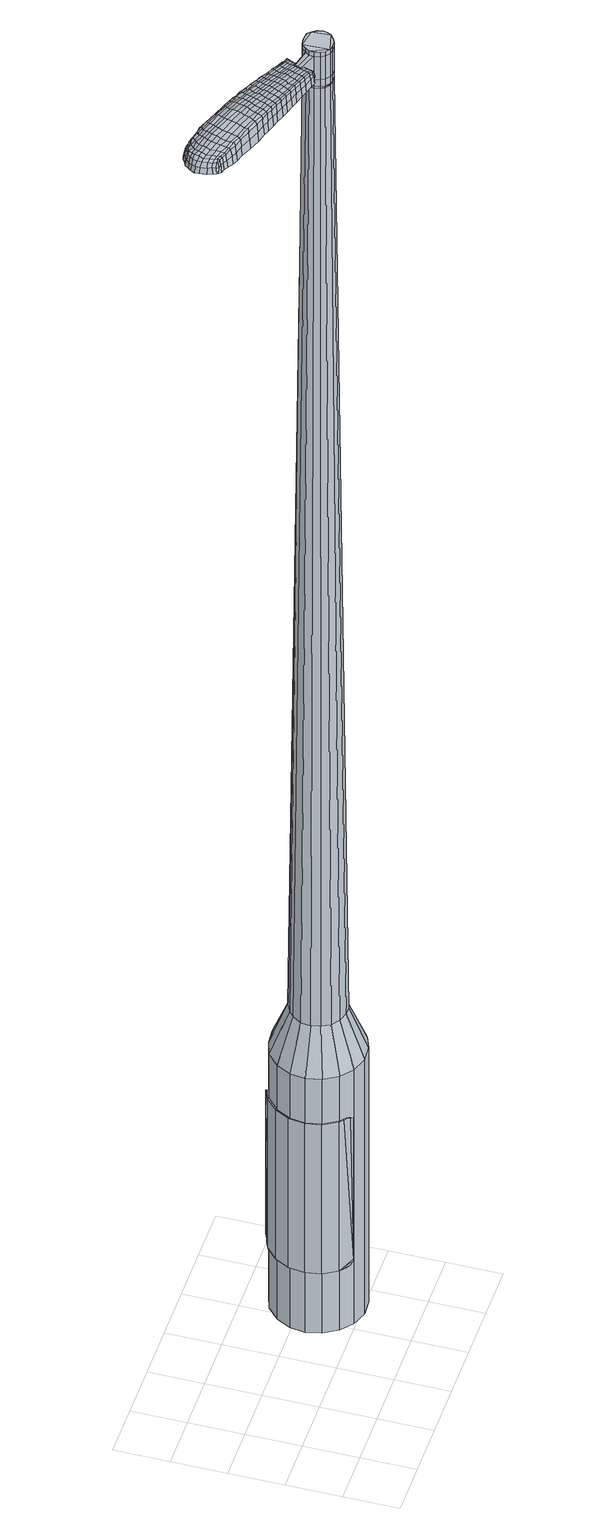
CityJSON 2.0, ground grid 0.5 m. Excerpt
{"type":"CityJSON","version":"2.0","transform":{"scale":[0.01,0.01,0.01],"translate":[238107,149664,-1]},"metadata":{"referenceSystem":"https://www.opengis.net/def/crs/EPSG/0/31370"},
"CityObjects":{
"object1":{"type":"GenericCityObject","attributes":{"cluster":989,"mean_distance_to_centroid":0.275,"new_centroid_x":238108.79,"new_centroid_y":149664.9,"mean_distance_to_camera":12.05,"H1":26.19,"H2":23.33,"Z_final":110.38,"cluster2":-1,"proj_x":238109.34,"proj_y":149663.27,"id_line":48022,"bearing_l":71.5,"distance":1.72,"orientation":"left","G_obj":161.5},"geometry":[{"type":"MultiSurface","lod":"2","boundaries":[[[0,1,2,3]],[[1,4,5,2]],[[4,6,7,5]],[[6,8,9,7]],[[8,10,11,9]],[[10,12,13,11]],[[12,14,15,13]],[[14,16,17,15]],[[16,18,19,17]],[[18,20,21,19]],[[20,22,23,21]],[[22,24,25,23]],[[24,26,27,25]],[[26,28,29,27]],[[28,30,31,29]],[[30,32,33,31]],[[32,34,35,33]],[[34,0,3,35]],[[36,37,38,39]],[[38,40,41,42]],[[41,43,42]],[[42,44,45,46]],[[45,47,46]],[[46,48,49,50]],[[49,51,50]],[[42,46,50,38]],[[50,52,39,38]],[[53,36,39]],[[2,5,7,35]],[[7,9,11,15]],[[11,13,15]],[[15,17,19,23]],[[19,21,23]],[[23,25,27,31]],[[27,29,31]],[[15,23,31,7]],[[31,33,35,7]],[[3,2,35]],[[1,0,54,55]],[[0,34,56,54]],[[34,32,57,56]],[[32,30,58,57]],[[30,28,59,58]],[[28,26,60,59]],[[26,24,61,60]],[[24,22,62,61]],[[22,20,63,62]],[[20,18,64,63]],[[18,16,65,64]],[[16,14,66,65]],[[14,12,67,66]],[[12,10,68,67]],[[10,8,69,68]],[[8,6,70,69]],[[6,4,71,70]],[[4,1,55,71]],[[55,54,72,73]],[[54,56,74,72]],[[56,57,75,74]],[[57,58,76,75]],[[58,59,77,76]],[[59,60,78,77]],[[60,61,79,78]],[[61,62,80,79]],[[62,63,81,80]],[[63,64,82,81]],[[64,65,83,82]],[[65,66,84,83]],[[66,67,85,84]],[[67,68,86,85]],[[68,69,87,86]],[[69,70,88,87]],[[70,71,89,88]],[[71,55,73,89]],[[90,91,92,73]],[[74,93,91,90]],[[75,94,93,74]],[[95,96,94,75]],[[97,98,96,95]],[[78,99,98,97]],[[79,100,99,78]],[[80,101,100,79]],[[102,103,101,80]],[[104,105,103,102]],[[106,107,105,104]],[[108,109,107,106]],[[85,110,109,108]],[[111,112,110,85]],[[87,113,112,111]],[[88,114,113,87]],[[115,116,114,88]],[[73,92,116,115]],[[117,118,119,120]],[[121,117,120,122]],[[123,121,122,124]],[[125,123,124,126]],[[127,125,126,128]],[[129,127,128,130]],[[131,129,130,132]],[[133,131,132,134]],[[135,133,134,136]],[[137,135,136,138]],[[139,137,138,140]],[[141,139,140,142]],[[143,141,142,144]],[[145,143,144,146]],[[147,145,146,148]],[[149,147,148,150]],[[72,90,73]],[[72,74,90]],[[76,95,75]],[[76,77,97,95]],[[77,78,97]],[[81,102,80]],[[81,82,104,102]],[[82,83,106,104]],[[83,84,108,106]],[[84,85,108]],[[86,111,85]],[[86,87,111]],[[89,115,88]],[[89,73,115]],[[151,92,91]],[[152,116,92]],[[152,114,116]],[[153,112,113]],[[153,110,112]],[[154,109,110]],[[154,155,107,109]],[[155,156,105,107]],[[156,157,103,105]],[[157,101,103]],[[158,98,99]],[[158,159,96,98]],[[159,94,96]],[[151,91,93]],[[39,52,149,160]],[[92,151,161,150]],[[53,39,160,118]],[[151,93,119,161]],[[36,53,118,117]],[[93,94,120,119]],[[37,36,117,121]],[[94,159,122,120]],[[38,37,121,123]],[[159,158,124,122]],[[40,38,123,125]],[[158,99,126,124]],[[41,40,125,127]],[[99,100,128,126]],[[43,41,127,129]],[[100,101,130,128]],[[42,43,129,131]],[[101,157,132,130]],[[44,42,131,133]],[[157,156,134,132]],[[45,44,133,135]],[[156,155,136,134]],[[47,45,135,137]],[[155,154,138,136]],[[46,47,137,139]],[[154,110,140,138]],[[48,46,139,141]],[[110,153,142,140]],[[49,48,141,143]],[[153,113,144,142]],[[51,49,143,145]],[[113,114,146,144]],[[50,51,145,147]],[[114,152,148,146]],[[52,50,147,149]],[[152,92,150,148]],[[149,150,162,163]],[[150,161,164,162]],[[161,119,165,164]],[[119,118,166,165]],[[118,160,167,166]],[[160,149,163,167]],[[168,169,170,171]],[[172,168,171,173]],[[168,172,174,175]],[[169,168,175,176]],[[177,178,179,180]],[[181,177,180,182]],[[177,181,183,184]],[[178,177,184,185]],[[186,187,188,189]],[[190,186,189,191]],[[186,190,192,193]],[[187,186,193,194]],[[195,196,197,198]],[[199,195,198,200]],[[195,199,201,202]],[[196,195,202,203]],[[204,205,206,207]],[[208,204,207,209]],[[204,208,210,211]],[[205,204,211,212]],[[213,214,215,216]],[[217,213,216,218]],[[213,217,219,220]],[[214,213,220,221]],[[222,223,224,225]],[[214,222,225,215]],[[222,214,221,226]],[[223,222,226,227]],[[228,229,230,231]],[[223,228,231,224]],[[228,223,227,232]],[[229,228,232,233]],[[234,172,173,235]],[[229,234,235,230]],[[234,229,233,236]],[[172,234,236,174]],[[237,238,239,240]],[[241,237,240,242]],[[237,241,243,244]],[[238,237,244,245]],[[246,247,248,249]],[[238,246,249,239]],[[246,238,245,250]],[[247,246,250,251]],[[252,253,254,255]],[[247,252,255,248]],[[252,247,251,256]],[[253,252,256,257]],[[258,259,260,261]],[[253,258,261,254]],[[258,253,257,262]],[[259,258,262,263]],[[264,169,176,265]],[[259,264,265,260]],[[264,259,263,266]],[[169,264,266,170]],[[267,268,269,270]],[[271,267,270,272]],[[267,271,273,274]],[[268,267,274,275]],[[276,277,278,279]],[[268,276,279,269]],[[276,268,275,280]],[[277,276,280,281]],[[282,283,284,285]],[[277,282,285,278]],[[282,277,281,286]],[[283,282,286,287]],[[288,181,182,289]],[[283,288,289,284]],[[288,283,287,290]],[[181,288,290,183]],[[291,292,293,294]],[[295,291,294,296]],[[291,295,297,298]],[[292,291,298,299]],[[300,301,302,303]],[[292,300,303,293]],[[300,292,299,304]],[[301,300,304,305]],[[306,307,308,309]],[[301,306,309,302]],[[306,301,305,310]],[[307,306,310,311]],[[312,313,314,315]],[[307,312,315,308]],[[312,307,311,316]],[[313,312,316,317]],[[318,178,185,319]],[[313,318,319,314]],[[318,313,317,320]],[[178,318,320,179]],[[321,207,206,322]],[[323,321,322,324]],[[321,323,325,326]],[[207,321,326,209]],[[327,323,324,328]],[[329,327,328,330]],[[327,329,331,332]],[[323,327,332,325]],[[333,329,330,334]],[[335,333,334,336]],[[333,335,337,338]],[[329,333,338,331]],[[339,335,336,340]],[[341,339,340,342]],[[339,341,343,344]],[[335,339,344,337]],[[345,341,342,346]],[[196,345,346,197]],[[345,196,203,347]],[[341,345,347,343]],[[348,349,194,193]],[[350,348,193,192]],[[348,350,351,352]],[[349,348,352,353]],[[354,355,353,352]],[[356,354,352,351]],[[354,356,357,358]],[[355,354,358,359]],[[360,361,359,358]],[[362,360,358,357]],[[360,362,363,364]],[[361,360,364,365]],[[366,367,365,364]],[[368,366,364,363]],[[366,368,201,199]],[[367,366,199,200]],[[369,370,371,372]],[[271,369,372,273]],[[369,271,272,373]],[[370,369,373,374]],[[375,190,191,376]],[[370,375,376,371]],[[375,370,374,377]],[[190,375,377,192]],[[378,379,380,381]],[[217,378,381,219]],[[378,217,218,382]],[[379,378,382,383]],[[384,385,386,387]],[[379,384,387,380]],[[384,379,383,388]],[[385,384,388,389]],[[390,187,194,391]],[[385,390,391,386]],[[390,385,389,392]],[[187,390,392,188]],[[393,394,395,396]],[[175,393,396,176]],[[393,175,174,397]],[[394,393,397,398]],[[399,400,401,402]],[[394,399,402,395]],[[399,394,398,403]],[[400,399,403,404]],[[405,198,197,406]],[[400,405,406,401]],[[405,400,404,407]],[[198,405,407,200]],[[408,409,410,411]],[[180,408,411,182]],[[408,180,179,412]],[[409,408,412,413]],[[414,202,201,415]],[[409,414,415,410]],[[414,409,413,416]],[[202,414,416,203]],[[417,418,419,420]],[[295,417,420,297]],[[417,295,296,421]],[[418,417,421,422]],[[423,208,209,424]],[[418,423,424,419]],[[423,418,422,425]],[[208,423,425,210]],[[426,427,428,429]],[[241,426,429,243]],[[426,241,242,430]],[[427,426,430,431]],[[432,433,434,435]],[[427,432,435,428]],[[432,427,431,436]],[[433,432,436,437]],[[438,205,212,439]],[[433,438,439,434]],[[438,433,437,440]],[[205,438,440,206]],[[441,442,431,430]],[[240,441,430,242]],[[441,240,239,443]],[[442,441,443,444]],[[445,446,437,436]],[[442,445,436,431]],[[445,442,444,447]],[[446,445,447,448]],[[449,322,206,440]],[[446,449,440,437]],[[449,446,448,450]],[[322,449,450,324]],[[451,452,453,454]],[[298,451,454,299]],[[451,298,297,420]],[[452,451,420,419]],[[455,326,325,456]],[[452,455,456,453]],[[455,452,419,424]],[[326,455,424,209]],[[457,458,444,443]],[[249,457,443,239]],[[457,249,248,459]],[[458,457,459,460]],[[461,462,448,447]],[[458,461,447,444]],[[461,458,460,463]],[[462,461,463,464]],[[465,328,324,450]],[[462,465,450,448]],[[465,462,464,466]],[[328,465,466,330]],[[467,468,469,470]],[[304,467,470,305]],[[467,304,299,454]],[[468,467,454,453]],[[471,332,331,472]],[[468,471,472,469]],[[471,468,453,456]],[[332,471,456,325]],[[473,474,460,459]],[[255,473,459,248]],[[473,255,254,475]],[[474,473,475,476]],[[477,478,464,463]],[[474,477,463,460]],[[477,474,476,479]],[[478,477,479,480]],[[481,334,330,466]],[[478,481,466,464]],[[481,478,480,482]],[[334,481,482,336]],[[483,484,485,486]],[[310,483,486,311]],[[483,310,305,470]],[[484,483,470,469]],[[487,338,337,488]],[[484,487,488,485]],[[487,484,469,472]],[[338,487,472,331]],[[489,490,476,475]],[[261,489,475,254]],[[489,261,260,491]],[[490,489,491,492]],[[493,494,480,479]],[[490,493,479,476]],[[493,490,492,495]],[[494,493,495,496]],[[497,340,336,482]],[[494,497,482,480]],[[497,494,496,498]],[[340,497,498,342]],[[499,500,501,502]],[[316,499,502,317]],[[499,316,311,486]],[[500,499,486,485]],[[503,344,343,504]],[[500,503,504,501]],[[503,500,485,488]],[[344,503,488,337]],[[505,506,492,491]],[[265,505,491,260]],[[505,265,176,396]],[[506,505,396,395]],[[507,508,496,495]],[[506,507,495,492]],[[507,506,395,402]],[[508,507,402,401]],[[509,346,342,498]],[[508,509,498,496]],[[509,508,401,406]],[[346,509,406,197]],[[510,511,413,412]],[[320,510,412,179]],[[510,320,317,502]],[[511,510,502,501]],[[512,347,203,416]],[[511,512,416,413]],[[512,511,501,504]],[[347,512,504,343]],[[513,514,374,373]],[[270,513,373,272]],[[513,270,269,515]],[[514,513,515,516]],[[517,350,192,377]],[[514,517,377,374]],[[517,514,516,518]],[[350,517,518,351]],[[519,520,521,522]],[[220,519,522,221]],[[519,220,219,381]],[[520,519,381,380]],[[523,524,525,526]],[[520,523,526,521]],[[523,520,380,387]],[[524,523,387,386]],[[527,349,353,528]],[[524,527,528,525]],[[527,524,386,391]],[[349,527,391,194]],[[529,530,516,515]],[[279,529,515,269]],[[529,279,278,531]],[[530,529,531,532]],[[533,356,351,518]],[[530,533,518,516]],[[533,530,532,534]],[[356,533,534,357]],[[535,536,537,538]],[[226,535,538,227]],[[535,226,221,522]],[[536,535,522,521]],[[539,540,541,542]],[[536,539,542,537]],[[539,536,521,526]],[[540,539,526,525]],[[543,355,359,544]],[[540,543,544,541]],[[543,540,525,528]],[[355,543,528,353]],[[545,546,532,531]],[[285,545,531,278]],[[545,285,284,547]],[[546,545,547,548]],[[549,362,357,534]],[[546,549,534,532]],[[549,546,548,550]],[[362,549,550,363]],[[551,552,553,554]],[[232,551,554,233]],[[551,232,227,538]],[[552,551,538,537]],[[555,556,557,558]],[[552,555,558,553]],[[555,552,537,542]],[[556,555,542,541]],[[559,361,365,560]],[[556,559,560,557]],[[559,556,541,544]],[[361,559,544,359]],[[561,562,548,547]],[[289,561,547,284]],[[561,289,182,411]],[[562,561,411,410]],[[563,368,363,550]],[[562,563,550,548]],[[563,562,410,415]],[[368,563,415,201]],[[564,565,398,397]],[[236,564,397,174]],[[564,236,233,554]],[[565,564,554,553]],[[566,567,404,403]],[[565,566,403,398]],[[566,565,553,558]],[[567,566,558,557]],[[568,367,200,407]],[[567,568,407,404]],[[568,567,557,560]],[[367,568,560,365]],[[569,570,571,572]],[[572,571,573,574]],[[575,573,571,576]],[[576,571,570,577]],[[578,579,580,581]],[[581,580,582,583]],[[584,582,580,585]],[[585,580,579,586]],[[587,588,589,590]],[[590,589,591,592]],[[593,591,589,594]],[[594,589,588,595]],[[596,597,598,599]],[[599,598,600,601]],[[602,600,598,603]],[[603,598,597,604]],[[605,606,607,608]],[[608,607,609,610]],[[611,609,607,612]],[[612,607,606,613]],[[614,615,616,617]],[[617,616,618,619]],[[620,618,616,621]],[[621,616,615,622]],[[623,624,625,626]],[[626,625,615,614]],[[622,615,625,627]],[[627,625,624,628]],[[629,630,631,632]],[[632,631,624,623]],[[628,624,631,633]],[[633,631,630,634]],[[574,573,635,636]],[[636,635,630,629]],[[634,630,635,637]],[[637,635,573,575]],[[638,639,640,641]],[[641,640,642,643]],[[644,642,640,645]],[[645,640,639,646]],[[647,648,649,650]],[[650,649,639,638]],[[646,639,649,651]],[[651,649,648,652]],[[653,654,655,656]],[[656,655,648,647]],[[652,648,655,657]],[[657,655,654,658]],[[659,660,661,662]],[[662,661,654,653]],[[658,654,661,663]],[[663,661,660,664]],[[577,570,665,666]],[[666,665,660,659]],[[664,660,665,667]],[[667,665,570,569]],[[668,669,670,671]],[[671,670,672,673]],[[674,672,670,675]],[[675,670,669,676]],[[677,678,679,680]],[[680,679,669,668]],[[676,669,679,681]],[[681,679,678,682]],[[683,684,685,686]],[[686,685,678,677]],[[682,678,685,687]],[[687,685,684,688]],[[583,582,689,690]],[[690,689,684,683]],[[688,684,689,691]],[[691,689,582,584]],[[692,693,694,695]],[[695,694,696,697]],[[698,696,694,699]],[[699,694,693,700]],[[701,702,703,704]],[[704,703,693,692]],[[700,693,703,705]],[[705,703,702,706]],[[707,708,709,710]],[[710,709,702,701]],[[706,702,709,711]],[[711,709,708,712]],[[713,714,715,716]],[[716,715,708,707]],[[712,708,715,717]],[[717,715,714,718]],[[586,579,719,720]],[[720,719,714,713]],[[718,714,719,721]],[[721,719,579,578]],[[605,608,722,723]],[[723,722,724,725]],[[726,724,722,727]],[[727,722,608,610]],[[725,724,728,729]],[[729,728,730,731]],[[732,730,728,733]],[[733,728,724,726]],[[731,730,734,735]],[[735,734,736,737]],[[738,736,734,739]],[[739,734,730,732]],[[737,736,740,741]],[[741,740,742,743]],[[744,742,740,745]],[[745,740,736,738]],[[743,742,746,747]],[[747,746,597,596]],[[604,597,746,748]],[[748,746,742,744]],[[595,749,750,594]],[[594,750,751,593]],[[752,751,750,753]],[[753,750,749,754]],[[754,755,756,753]],[[753,756,757,752]],[[758,757,756,759]],[[759,756,755,760]],[[760,761,762,759]],[[759,762,763,758]],[[764,763,762,765]],[[765,762,761,766]],[[766,767,768,765]],[[765,768,769,764]],[[602,769,768,600]],[[600,768,767,601]],[[770,771,772,773]],[[773,772,672,674]],[[673,672,772,774]],[[774,772,771,775]],[[592,591,776,777]],[[777,776,771,770]],[[775,771,776,778]],[[778,776,591,593]],[[779,780,781,782]],[[782,781,618,620]],[[619,618,781,783]],[[783,781,780,784]],[[785,786,787,788]],[[788,787,780,779]],[[784,780,787,789]],[[789,787,786,790]],[[595,588,791,792]],[[792,791,786,785]],[[790,786,791,793]],[[793,791,588,587]],[[794,795,796,797]],[[797,796,576,577]],[[575,576,796,798]],[[798,796,795,799]],[[800,801,802,803]],[[803,802,795,794]],[[799,795,802,804]],[[804,802,801,805]],[[596,599,806,807]],[[807,806,801,800]],[[805,801,806,808]],[[808,806,599,601]],[[809,810,811,812]],[[812,811,581,583]],[[578,581,811,813]],[[813,811,810,814]],[[602,603,815,816]],[[816,815,810,809]],[[814,810,815,817]],[[817,815,603,604]],[[818,819,820,821]],[[821,820,696,698]],[[697,696,820,822]],[[822,820,819,823]],[[610,609,824,825]],[[825,824,819,818]],[[823,819,824,826]],[[826,824,609,611]],[[827,828,829,644]],[[829,642,644]],[[643,642,829,830]],[[830,829,828,831]],[[832,833,834,835]],[[835,834,828,827]],[[831,828,834,836]],[[836,834,833,837]],[[613,606,838,839]],[[839,838,833,832]],[[837,833,838,840]],[[840,838,606,605]],[[831,841,842,830]],[[830,842,641,643]],[[638,641,842,843]],[[843,842,841,844]],[[837,845,846,836]],[[836,846,841,831]],[[844,841,846,847]],[[847,846,845,848]],[[605,723,849,840]],[[840,849,845,837]],[[848,845,849,850]],[[850,849,723,725]],[[851,852,853,854]],[[854,853,699,700]],[[698,699,853,821]],[[821,853,852,818]],[[726,727,855,856]],[[856,855,852,851]],[[818,852,855,825]],[[825,855,727,610]],[[844,857,858,843]],[[843,858,650,638]],[[647,650,858,859]],[[859,858,857,860]],[[848,861,862,847]],[[847,862,857,844]],[[860,857,862,863]],[[863,862,861,864]],[[725,729,865,850]],[[850,865,861,848]],[[864,861,865,866]],[[866,865,729,731]],[[867,868,869,870]],[[870,869,705,706]],[[700,705,869,854]],[[854,869,868,851]],[[732,733,871,872]],[[872,871,868,867]],[[851,868,871,856]],[[856,871,733,726]],[[860,873,874,859]],[[859,874,656,647]],[[653,656,874,875]],[[875,874,873,876]],[[864,877,878,863]],[[863,878,873,860]],[[876,873,878,879]],[[879,878,877,880]],[[731,735,881,866]],[[866,881,877,864]],[[880,877,881,882]],[[882,881,735,737]],[[883,884,885,886]],[[886,885,711,712]],[[706,711,885,870]],[[870,885,884,867]],[[738,739,887,888]],[[888,887,884,883]],[[867,884,887,872]],[[872,887,739,732]],[[876,889,875]],[[875,889,662,653]],[[659,662,889,890]],[[890,889,891]],[[880,892,893,879]],[[879,893,889,876]],[[891,889,893,894]],[[894,893,892,895]],[[737,741,896,882]],[[882,896,892,880]],[[895,892,896,897]],[[897,896,741,743]],[[898,899,900,901]],[[901,900,717,718]],[[712,717,900,886]],[[886,900,899,883]],[[744,745,902,903]],[[903,902,899,898]],[[883,899,902,888]],[[888,902,745,738]],[[891,904,905,890]],[[890,905,666,659]],[[577,666,905,797]],[[797,905,904,794]],[[895,906,907,894]],[[894,907,904,891]],[[794,904,907,803]],[[803,907,906,800]],[[743,747,908,897]],[[897,908,906,895]],[[800,906,908,807]],[[807,908,747,596]],[[814,909,910,813]],[[813,910,721,578]],[[718,721,910,901]],[[901,910,909,898]],[[604,748,911,817]],[[817,911,909,814]],[[898,909,911,903]],[[903,911,748,744]],[[775,912,913,774]],[[774,913,671,673]],[[668,671,913,914]],[[914,913,912,915]],[[593,751,916,778]],[[778,916,912,775]],[[915,912,916,917]],[[917,916,751,752]],[[918,919,920,921]],[[921,920,621,622]],[[620,621,920,782]],[[782,920,919,779]],[[922,923,924,925]],[[925,924,919,918]],[[779,919,924,788]],[[788,924,923,785]],[[754,749,926,927]],[[927,926,923,922]],[[785,923,926,792]],[[792,926,749,595]],[[915,928,929,914]],[[914,929,680,668]],[[677,680,929,930]],[[930,929,928,931]],[[752,757,932,917]],[[917,932,928,915]],[[931,928,932,933]],[[933,932,757,758]],[[934,935,936,937]],[[937,936,627,628]],[[622,627,936,921]],[[921,936,935,918]],[[938,939,940,941]],[[941,940,935,934]],[[918,935,940,925]],[[925,940,939,922]],[[760,755,942,943]],[[943,942,939,938]],[[922,939,942,927]],[[927,942,755,754]],[[931,944,945,930]],[[930,945,686,677]],[[683,686,945,946]],[[946,945,944,947]],[[758,763,948,933]],[[933,948,944,931]],[[947,944,948,949]],[[949,948,763,764]],[[950,951,952,953]],[[953,952,633,634]],[[628,633,952,937]],[[937,952,951,934]],[[954,955,956,957]],[[957,956,951,950]],[[934,951,956,941]],[[941,956,955,938]],[[766,761,958,959]],[[959,958,955,954]],[[938,955,958,943]],[[943,958,761,760]],[[947,960,961,946]],[[946,961,690,683]],[[583,690,961,812]],[[812,961,960,809]],[[764,769,962,949]],[[949,962,960,947]],[[809,960,962,816]],[[816,962,769,602]],[[799,963,964,798]],[[798,964,637,575]],[[634,637,964,953]],[[953,964,963,950]],[[805,965,966,804]],[[804,966,963,799]],[[950,963,966,957]],[[957,966,965,954]],[[601,767,967,808]],[[808,967,965,805]],[[954,965,967,959]],[[959,967,767,766]],[[569,572,171,170]],[[572,574,173,171]],[[584,585,184,183]],[[585,586,185,184]],[[587,590,189,188]],[[590,592,191,189]],[[611,612,211,210]],[[612,613,212,211]],[[614,617,216,215]],[[617,619,218,216]],[[623,626,225,224]],[[626,614,215,225]],[[629,632,231,230]],[[632,623,224,231]],[[574,636,235,173]],[[636,629,230,235]],[[644,645,244,243]],[[645,646,245,244]],[[646,651,250,245]],[[651,652,251,250]],[[652,657,256,251]],[[657,658,257,256]],[[658,663,262,257]],[[663,664,263,262]],[[664,667,266,263]],[[667,569,170,266]],[[674,675,274,273]],[[675,676,275,274]],[[676,681,280,275]],[[681,682,281,280]],[[682,687,286,281]],[[687,688,287,286]],[[688,691,290,287]],[[691,584,183,290]],[[692,695,294,293]],[[695,697,296,294]],[[701,704,303,302]],[[704,692,293,303]],[[707,710,309,308]],[[710,701,302,309]],[[713,716,315,314]],[[716,707,308,315]],[[586,720,319,185]],[[720,713,314,319]],[[770,773,372,371]],[[773,674,273,372]],[[592,777,376,191]],[[777,770,371,376]],[[619,783,382,218]],[[783,784,383,382]],[[784,789,388,383]],[[789,790,389,388]],[[790,793,392,389]],[[793,587,188,392]],[[697,822,421,296]],[[822,823,422,421]],[[823,826,425,422]],[[826,611,210,425]],[[827,644,429,428]],[[644,243,429]],[[832,835,435,434]],[[835,827,428,435]],[[613,839,439,212]],[[839,832,434,439]],[[968,969,970,971]],[[972,973,971,970]],[[974,975,976,977]],[[978,979,980,981]],[[969,982,983,970]],[[984,972,970,983]],[[985,974,977,986]],[[987,988,979,978]],[[982,989,990,983]],[[990,991,984,983]],[[992,985,986,993]],[[994,988,987,995]],[[989,996,997,990]],[[997,998,991,990]],[[999,992,993,1000]],[[1001,994,995,1002]],[[1003,1004,1005,1006]],[[1007,1008,1004,1003]],[[1007,1009,1010,1008]],[[1009,1011,1012,1010]],[[1013,1014,1015,1016]],[[1017,1018,1014,1013]],[[1019,1020,1018,1017]],[[1021,1022,1020,1019]],[[1016,1005,1004,1013]],[[1013,1004,1008,1017]],[[1008,1010,1019,1017]],[[1010,1012,1021,1019]],[[977,976,973,972]],[[986,977,972,984]],[[991,993,986,984]],[[998,1000,993,991]],[[978,981,975,974]],[[987,978,974,985]],[[995,987,985,992]],[[1002,995,992,999]],[[979,1003,1006,980]],[[988,1007,1003,979]],[[1009,1007,988,994]],[[1011,1009,994,1001]],[[1023,1024,1025,1026]],[[1025,1027,1028,1029]],[[1025,1029,1030,1031]],[[1025,1031,1026]],[[1032,1023,1026,1033]],[[1034,1033,1026,1035]],[[1036,1035,1026]],[[1037,1025,1024,1038]],[[1039,1037,1038,1040]],[[1041,1039,1040,1042]],[[1043,1041,1042,1044]],[[1045,1043,1044,1046]],[[1046,1047,1048,1049]],[[1046,1049,1050,1051]],[[1046,1051,1052,1053]],[[1052,1054,1055,1056]],[[1052,1056,1057,1058]],[[1052,1058,1053]],[[1046,1053,1045]],[[1059,1060,1024,1023]],[[1061,1062,1027,1025]],[[1063,1064,1036,1026]],[[1060,1065,1038,1024]],[[1066,1061,1025,1037]],[[1065,1067,1040,1038]],[[1068,1066,1037,1039]],[[1067,1069,1042,1040]],[[1070,1068,1039,1041]],[[1069,1071,1044,1042]],[[1072,1070,1041,1043]],[[1071,1073,1046,1044]],[[1074,1072,1043,1045]],[[1073,1075,1047,1046]],[[1076,1077,1054,1052]],[[1078,1074,1045,1053]],[[1048,1047,1075,1079]],[[1049,1048,1079,1080]],[[1050,1049,1080,1081]],[[1051,1050,1081,1082]],[[1052,1051,1082,1076]],[[1083,1059,1023,1032]],[[1084,1083,1032,1033]],[[1085,1084,1033,1034]],[[1086,1085,1034,1035]],[[1064,1086,1035,1036]],[[1028,1027,1062,1087]],[[1055,1054,1077,1088]],[[1029,1028,1087,1089]],[[1030,1029,1089,1090]],[[1031,1030,1090,1091]],[[1026,1031,1091,1063]],[[1056,1055,1088,1092]],[[1057,1056,1092,1093]],[[1058,1057,1093,1094]],[[1053,1058,1094,1078]]]}]}
},
"vertices":[
[137,102,384],[144,115,384],[144,115,96],[137,102,96],[155,125,384],[155,125,96],[169,130,384],[169,130,96],[183,131,384],[183,131,96],[197,126,384],[197,126,96],[209,117,384],[209,117,96],[217,105,384],[217,105,96],[220,90,384],[220,90,96],[217,76,384],[217,76,96],[210,63,384],[210,63,96],[199,53,384],[199,53,96],[186,48,384],[186,48,96],[171,47,384],[171,47,96],[157,52,384],[157,52,96],[146,61,384],[146,61,96],[138,74,384],[138,74,96],[135,88,384],[135,88,96],[165,84,1524],[167,80,1524],[171,77,1524],[164,93,1524],[175,76,1524],[180,76,1524],[188,81,1524],[184,78,1524],[190,85,1524],[191,89,1524],[187,98,1524],[190,94,1524],[184,101,1524],[179,102,1524],[170,101,1524],[175,102,1524],[167,97,1524],[164,89,1524],[153,97,429],[158,105,429],[152,88,429],[154,80,429],[158,72,429],[165,67,429],[174,64,429],[182,64,429],[190,68,429],[197,73,429],[201,81,429],[202,90,429],[201,98,429],[196,106,429],[189,111,429],[181,114,429],[172,114,429],[164,110,429],[164,93,1483],[167,97,1483],[164,89,1483],[165,84,1483],[167,80,1483],[171,77,1483],[175,76,1483],[180,76,1483],[184,78,1483],[188,81,1483],[190,85,1483],[191,89,1483],[190,94,1483],[187,98,1483],[184,101,1483],[179,102,1483],[175,102,1483],[170,101,1483],[165,93,1483],[165,93,1485],[167,97,1485],[164,89,1485],[165,84,1485],[168,81,1483],[168,81,1485],[171,78,1483],[171,78,1485],[175,76,1485],[180,76,1485],[184,78,1485],[187,81,1483],[187,81,1485],[189,85,1483],[189,85,1485],[190,89,1483],[190,89,1485],[189,94,1483],[189,94,1485],[187,98,1485],[183,100,1483],[183,100,1485],[179,102,1485],[175,102,1485],[171,100,1483],[171,100,1485],[165,84,1519],[164,89,1519],[164,89,1493],[165,84,1493],[167,80,1519],[167,80,1493],[171,77,1519],[171,77,1493],[175,76,1519],[175,76,1493],[180,76,1519],[180,76,1493],[184,78,1519],[184,78,1493],[188,81,1519],[188,81,1493],[190,85,1519],[190,85,1493],[191,89,1519],[191,89,1493],[190,94,1519],[190,94,1493],[187,98,1519],[187,98,1493],[184,101,1519],[184,101,1493],[179,102,1519],[179,102,1493],[175,102,1519],[175,102,1493],[170,101,1519],[170,101,1493],[167,97,1519],[167,97,1493],[164,93,1485],[170,101,1485],[184,101,1485],[190,94,1485],[191,89,1485],[190,85,1485],[188,81,1485],[171,77,1485],[167,80,1485],[164,93,1519],[164,93,1493],[148,102,1513],[148,102,1518],[147,99,1513],[146,96,1513],[146,96,1518],[147,99,1518],[83,141,1519],[89,139,1518],[89,141,1509],[82,143,1510],[75,144,1519],[74,146,1510],[75,142,1526],[83,139,1525],[90,137,1525],[70,105,1519],[77,103,1518],[79,104,1525],[72,106,1525],[62,107,1519],[63,108,1526],[60,106,1510],[69,104,1510],[75,102,1509],[6,145,1519],[7,148,1519],[7,149,1513],[5,145,1513],[6,141,1519],[5,141,1513],[8,140,1524],[8,144,1524],[9,148,1524],[77,121,1530],[84,119,1529],[85,122,1529],[78,124,1530],[68,124,1531],[69,127,1531],[67,120,1530],[75,118,1530],[82,116,1529],[153,96,1512],[154,98,1512],[153,99,1517],[152,96,1517],[152,93,1512],[151,94,1517],[151,93,1506],[152,96,1506],[153,99,1506],[26,159,1519],[29,158,1519],[29,160,1512],[26,160,1512],[24,159,1518],[23,160,1512],[24,158,1522],[26,157,1523],[29,157,1524],[34,157,1519],[40,156,1519],[39,157,1512],[33,159,1512],[34,156,1524],[40,154,1525],[45,154,1519],[53,152,1519],[52,154,1511],[45,156,1511],[45,153,1526],[53,150,1526],[64,148,1519],[63,150,1510],[64,146,1526],[151,114,1513],[144,117,1513],[145,115,1518],[152,113,1517],[156,111,1512],[155,111,1516],[156,113,1506],[151,115,1507],[144,118,1507],[137,120,1514],[130,122,1515],[131,121,1520],[138,118,1519],[137,121,1507],[130,124,1507],[123,125,1515],[117,128,1516],[117,126,1522],[124,124,1521],[123,127,1508],[116,130,1508],[110,131,1517],[103,133,1517],[103,132,1524],[110,129,1523],[109,132,1508],[102,135,1509],[96,136,1518],[96,134,1524],[95,138,1509],[14,125,1519],[17,124,1519],[18,125,1524],[15,126,1523],[12,126,1518],[13,127,1522],[11,126,1512],[13,124,1512],[16,123,1512],[21,122,1519],[27,119,1519],[28,121,1525],[22,123,1524],[20,121,1512],[25,118,1512],[32,117,1519],[40,115,1519],[41,116,1526],[33,118,1526],[31,116,1511],[38,114,1511],[51,111,1519],[52,112,1526],[49,110,1510],[142,85,1513],[134,87,1513],[133,86,1507],[140,84,1507],[147,84,1512],[146,83,1506],[146,85,1516],[143,86,1517],[135,88,1518],[127,89,1514],[120,91,1515],[118,90,1507],[126,88,1507],[128,90,1519],[121,92,1520],[112,93,1515],[105,95,1516],[104,94,1508],[111,92,1508],[114,94,1521],[107,96,1522],[98,97,1517],[91,99,1517],[89,98,1509],[97,96,1508],[99,98,1523],[92,100,1524],[84,101,1518],[82,100,1509],[85,102,1524],[147,98,1519],[148,100,1519],[140,100,1520],[141,103,1520],[139,98,1520],[146,95,1519],[133,103,1522],[134,105,1522],[126,105,1523],[127,108,1523],[125,102,1523],[132,100,1521],[119,107,1524],[120,110,1524],[112,110,1525],[113,112,1525],[111,107,1525],[118,104,1524],[105,112,1526],[105,115,1526],[98,114,1527],[99,117,1527],[96,111,1527],[103,109,1526],[91,117,1528],[92,120,1528],[89,113,1528],[11,143,1527],[12,147,1527],[10,139,1526],[14,138,1527],[15,142,1528],[16,145,1528],[21,140,1529],[22,143,1529],[20,136,1528],[27,133,1530],[28,137,1530],[29,141,1530],[35,135,1531],[36,139,1531],[34,131,1530],[42,128,1531],[43,132,1531],[45,136,1531],[56,128,1531],[57,132,1531],[55,124,1531],[10,128,1518],[9,131,1519],[8,130,1513],[9,127,1513],[12,128,1523],[10,131,1523],[7,135,1519],[6,135,1513],[9,135,1524],[21,159,1518],[19,158,1518],[20,157,1523],[22,158,1523],[21,160,1513],[18,159,1513],[15,156,1519],[12,154,1519],[13,153,1524],[17,155,1523],[15,157,1513],[11,155,1513],[9,151,1519],[11,151,1524],[9,152,1513],[83,138,1528],[82,136,1528],[89,134,1528],[90,135,1527],[75,141,1528],[74,139,1529],[81,134,1529],[80,131,1530],[87,128,1529],[88,131,1528],[73,137,1529],[71,134,1530],[79,128,1530],[86,125,1529],[70,131,1531],[72,107,1528],[73,110,1529],[65,112,1529],[64,110,1528],[79,105,1527],[80,108,1528],[74,113,1529],[66,116,1530],[81,111,1528],[149,84,1512],[150,86,1512],[149,87,1517],[148,85,1517],[148,84,1506],[149,86,1506],[151,90,1512],[150,90,1517],[150,89,1506],[158,110,1512],[157,108,1512],[157,109,1506],[157,111,1506],[157,110,1517],[156,108,1517],[157,106,1512],[156,103,1512],[155,104,1506],[156,107,1506],[155,106,1517],[154,104,1517],[155,101,1512],[154,101,1506],[154,101,1517],[151,111,1519],[151,110,1519],[144,114,1520],[144,113,1520],[150,108,1519],[149,105,1519],[143,110,1520],[142,108,1520],[149,103,1519],[142,105,1520],[143,87,1519],[144,89,1519],[137,91,1520],[136,89,1520],[145,92,1519],[138,94,1520],[137,117,1521],[137,115,1521],[131,119,1522],[130,118,1522],[136,113,1521],[135,110,1521],[129,116,1522],[128,113,1523],[134,108,1522],[127,110,1523],[129,91,1521],[129,93,1521],[122,95,1522],[122,93,1522],[131,96,1521],[123,99,1522],[124,122,1523],[123,120,1523],[117,125,1524],[116,123,1524],[122,118,1523],[121,115,1524],[115,121,1525],[114,118,1525],[120,113,1524],[113,115,1525],[114,95,1523],[115,97,1523],[108,99,1524],[107,97,1524],[116,101,1524],[109,103,1525],[110,128,1525],[109,126,1525],[103,130,1526],[102,128,1526],[108,123,1526],[107,120,1526],[102,126,1527],[100,123,1527],[106,118,1526],[99,120,1527],[100,99,1525],[101,101,1525],[94,104,1526],[93,101,1526],[102,105,1526],[95,107,1527],[96,133,1527],[96,131,1527],[95,128,1527],[94,126,1528],[93,123,1528],[86,103,1527],[87,106,1527],[88,109,1528],[14,128,1525],[13,130,1525],[17,126,1526],[16,129,1526],[11,134,1526],[15,133,1527],[24,157,1525],[22,156,1525],[26,155,1526],[28,156,1525],[19,155,1525],[16,153,1526],[20,151,1527],[23,154,1526],[14,150,1526],[18,149,1527],[22,124,1526],[21,127,1527],[28,122,1527],[27,124,1528],[21,131,1528],[27,129,1529],[33,155,1526],[31,154,1527],[37,152,1528],[39,153,1527],[29,152,1527],[26,150,1528],[33,147,1529],[35,150,1528],[24,147,1528],[31,144,1530],[34,120,1528],[33,122,1529],[41,117,1528],[41,119,1529],[33,126,1529],[42,124,1530],[45,151,1528],[43,150,1528],[51,147,1529],[52,149,1528],[41,148,1529],[39,145,1530],[48,142,1530],[49,145,1530],[38,142,1530],[46,139,1531],[53,113,1529],[53,116,1529],[54,120,1530],[63,145,1528],[62,143,1529],[61,141,1530],[60,138,1530],[58,135,1531],[88,139,1509],[89,137,1518],[82,139,1518],[81,141,1509],[74,142,1519],[73,144,1510],[74,141,1525],[82,138,1525],[89,135,1525],[79,106,1525],[78,105,1518],[71,107,1518],[72,108,1525],[63,109,1519],[64,110,1525],[61,108,1510],[69,106,1509],[76,104,1509],[9,148,1513],[10,147,1519],[8,144,1519],[8,144,1513],[8,141,1519],[7,141,1513],[10,140,1524],[10,144,1524],[11,147,1524],[84,122,1528],[83,119,1528],[76,121,1529],[77,124,1529],[68,124,1529],[69,127,1529],[67,121,1529],[75,118,1529],[82,116,1528],[151,99,1516],[152,99,1512],[151,97,1512],[150,97,1516],[150,94,1512],[149,94,1516],[149,94,1506],[150,97,1506],[151,99,1506],[29,158,1512],[29,156,1519],[26,157,1518],[26,158,1512],[24,157,1518],[24,158,1512],[24,156,1522],[26,156,1523],[29,155,1523],[38,155,1512],[39,154,1519],[34,155,1519],[33,157,1512],[34,154,1524],[39,152,1525],[51,152,1511],[52,150,1519],[45,152,1519],[44,154,1511],[45,151,1525],[52,148,1526],[63,146,1519],[62,148,1510],[63,145,1526],[144,114,1518],[143,115,1513],[150,112,1513],[151,111,1517],[155,110,1512],[154,110,1515],[155,111,1506],[150,113,1506],[143,116,1507],[130,119,1520],[130,121,1514],[136,118,1514],[137,116,1519],[136,119,1507],[129,122,1507],[116,125,1522],[116,126,1516],[123,123,1515],[123,122,1521],[122,125,1508],[115,128,1508],[102,130,1523],[102,132,1517],[109,129,1516],[109,127,1522],[108,131,1508],[101,133,1508],[95,134,1517],[96,133,1524],[95,136,1509],[19,126,1523],[18,125,1519],[15,127,1518],[16,128,1523],[13,128,1518],[14,128,1522],[12,127,1512],[14,126,1512],[17,124,1512],[29,122,1525],[28,121,1519],[22,123,1519],[23,124,1524],[21,122,1512],[26,120,1512],[42,117,1526],[40,116,1519],[33,119,1519],[34,120,1525],[31,118,1511],[39,115,1511],[51,113,1519],[53,114,1526],[50,112,1510],[133,88,1507],[135,89,1513],[142,87,1513],[141,86,1506],[147,86,1512],[146,85,1506],[146,87,1515],[143,88,1517],[136,90,1518],[119,92,1507],[120,93,1514],[127,91,1514],[126,90,1507],[128,92,1519],[121,94,1520],[104,96,1508],[106,97,1516],[113,95,1515],[111,94,1508],[114,96,1521],[107,98,1522],[90,100,1508],[92,101,1517],[99,99,1516],[97,98,1508],[100,100,1522],[93,102,1523],[85,103,1517],[83,102,1509],[86,104,1524],[146,98,1518],[147,101,1518],[139,101,1519],[140,103,1519],[138,98,1519],[145,96,1518],[132,103,1520],[133,105,1520],[125,105,1521],[126,108,1521],[124,102,1521],[131,100,1520],[118,108,1523],[119,110,1523],[111,110,1524],[112,113,1524],[110,107,1524],[117,105,1523],[104,112,1525],[105,115,1525],[97,115,1526],[98,117,1526],[96,111,1526],[103,109,1525],[90,117,1527],[91,120,1527],[89,114,1527],[13,146,1526],[12,143,1526],[12,139,1525],[15,138,1526],[16,142,1526],[17,145,1526],[23,143,1528],[22,140,1528],[21,136,1527],[28,134,1528],[28,137,1529],[30,141,1529],[36,138,1530],[35,135,1530],[34,131,1529],[43,129,1530],[44,132,1530],[45,136,1530],[57,131,1530],[56,128,1530],[55,125,1530],[10,131,1513],[11,131,1518],[12,129,1518],[11,128,1512],[13,129,1523],[12,132,1523],[9,136,1519],[8,136,1513],[11,136,1523],[21,155,1523],[20,156,1518],[22,157,1518],[23,156,1523],[22,158,1512],[19,157,1512],[15,152,1523],[14,153,1519],[17,155,1519],[18,154,1523],[16,155,1513],[13,153,1513],[11,150,1519],[13,150,1524],[10,151,1513],[88,133,1527],[82,136,1527],[82,137,1527],[89,134,1526],[74,140,1527],[73,139,1528],[86,128,1528],[79,130,1528],[81,133,1528],[87,131,1527],[72,136,1528],[71,133,1529],[78,127,1529],[85,125,1528],[70,130,1529],[65,113,1528],[73,110,1527],[73,109,1527],[64,111,1527],[79,107,1526],[80,108,1527],[74,114,1528],[66,117,1528],[81,112,1527],[147,88,1516],[148,87,1512],[148,86,1512],[147,87,1516],[147,85,1506],[147,87,1506],[149,90,1512],[148,91,1516],[148,90,1506],[155,110,1506],[155,109,1512],[156,110,1512],[155,109,1516],[154,109,1516],[153,105,1506],[154,104,1512],[154,107,1512],[154,108,1506],[153,107,1516],[153,104,1516],[153,102,1512],[152,102,1506],[152,102,1516],[150,110,1518],[150,111,1518],[144,113,1519],[143,113,1519],[148,106,1518],[149,108,1518],[143,110,1519],[142,108,1519],[148,103,1518],[141,105,1519],[136,91,1519],[143,89,1518],[143,88,1518],[136,90,1519],[144,92,1518],[137,94,1519],[136,115,1520],[137,116,1520],[130,119,1521],[129,118,1521],[135,110,1520],[136,113,1520],[129,115,1521],[128,113,1521],[134,108,1520],[127,110,1521],[122,96,1521],[129,94,1520],[129,92,1520],[121,95,1521],[130,97,1520],[123,99,1521],[122,120,1522],[123,121,1522],[116,124,1523],[115,123,1523],[121,115,1522],[122,118,1522],[115,121,1523],[114,118,1524],[120,113,1523],[113,115,1524],[108,100,1523],[115,98,1522],[114,97,1522],[107,99,1523],[116,101,1522],[109,103,1523],[109,126,1524],[102,129,1525],[102,128,1525],[107,120,1525],[108,123,1524],[101,126,1525],[100,123,1526],[106,118,1525],[99,120,1526],[94,104,1525],[101,102,1524],[100,101,1524],[93,103,1525],[102,105,1524],[95,108,1525],[95,131,1526],[95,132,1526],[93,125,1527],[94,128,1526],[92,123,1527],[87,106,1526],[86,105,1526],[88,110,1526],[14,131,1524],[15,129,1524],[18,127,1525],[17,129,1525],[13,135,1525],[16,133,1525],[26,154,1525],[23,155,1524],[25,155,1524],[28,154,1525],[21,150,1526],[17,151,1525],[20,153,1524],[23,152,1525],[15,149,1525],[18,148,1526],[22,127,1526],[23,125,1526],[29,123,1526],[28,125,1527],[21,131,1526],[28,129,1527],[37,151,1527],[31,153,1526],[33,153,1526],[39,152,1526],[33,147,1528],[26,149,1527],[29,151,1526],[35,149,1527],[24,146,1527],[31,144,1528],[34,123,1527],[34,121,1527],[42,118,1527],[42,120,1528],[34,127,1528],[42,124,1529],[51,147,1528],[43,149,1527],[44,150,1527],[52,147,1527],[48,142,1529],[39,144,1529],[41,147,1528],[49,144,1528],[38,142,1529],[46,139,1530],[53,116,1528],[53,115,1528],[54,120,1529],[62,143,1528],[63,144,1528],[59,138,1529],[61,140,1529],[58,135,1530],[155,111,1508],[153,105,1508],[122,116,1509],[125,124,1509],[102,124,1510],[105,132,1510],[65,137,1512],[68,146,1512],[85,140,1511],[82,131,1511],[48,143,1513],[35,146,1514],[38,155,1514],[51,151,1513],[151,98,1508],[120,109,1509],[99,115,1510],[62,128,1512],[79,122,1511],[45,134,1513],[32,138,1514],[149,92,1508],[117,101,1509],[97,107,1510],[59,119,1512],[76,113,1511],[29,130,1514],[42,125,1513],[146,85,1508],[115,94,1509],[94,99,1510],[56,110,1512],[73,105,1511],[26,121,1514],[39,116,1513],[22,150,1514],[17,150,1514],[19,157,1514],[25,158,1514],[19,142,1514],[15,144,1514],[17,134,1514],[13,137,1514],[14,126,1514],[10,130,1514],[12,149,1515],[8,147,1515],[8,148,1515],[13,153,1515],[10,145,1515],[7,146,1515],[9,141,1515],[7,145,1515],[7,137,1515],[7,144,1515],[147,58,334],[144,61,334],[144,61,165],[155,52,171],[147,58,165],[150,56,165],[152,54,166],[154,53,167],[155,52,169],[150,56,334],[152,54,333],[154,53,332],[155,52,331],[155,52,328],[136,74,165],[136,74,334],[134,88,165],[134,88,334],[136,103,165],[136,103,334],[143,116,165],[143,116,334],[154,126,165],[154,126,334],[158,128,334],[161,129,334],[164,130,333],[166,131,332],[167,132,331],[167,132,328],[158,128,165],[167,132,171],[167,132,169],[166,131,167],[164,130,166],[161,129,165],[149,60,334],[146,63,334],[146,63,165],[149,60,165],[157,54,171],[157,54,328],[139,75,334],[139,75,165],[136,88,334],[136,88,165],[139,102,334],[139,102,165],[145,114,334],[145,114,165],[155,124,334],[155,124,165],[159,125,334],[168,129,328],[168,129,171],[159,125,165],[162,127,334],[165,128,333],[167,129,332],[168,129,331],[152,58,334],[154,56,333],[155,55,332],[156,54,331],[152,58,165],[168,129,169],[154,56,166],[155,55,167],[156,54,169],[167,129,167],[165,128,166],[162,127,165]
]}
